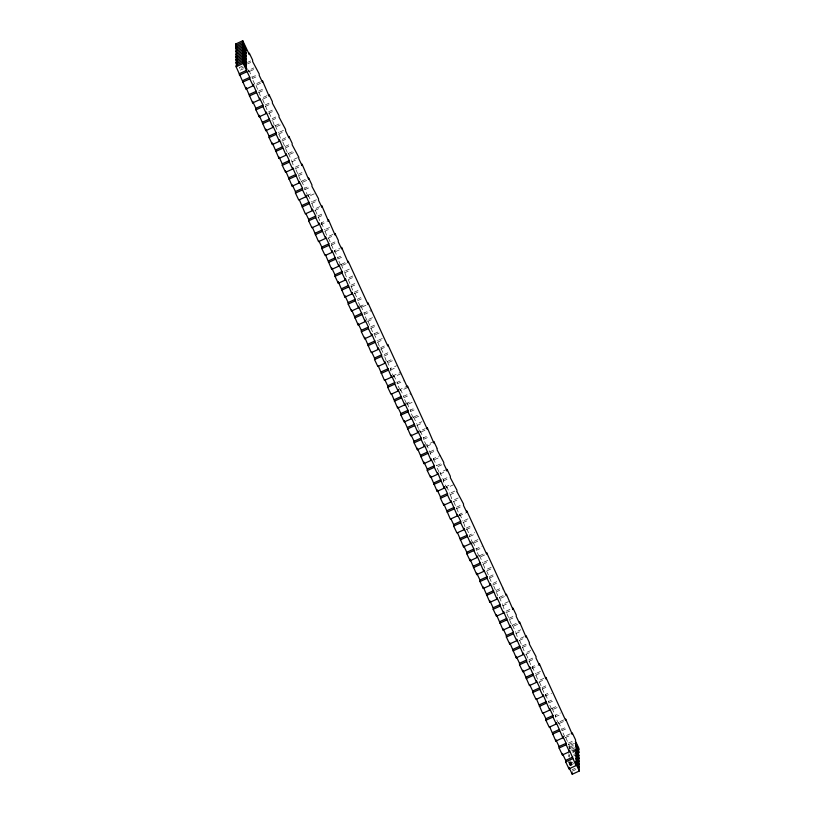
<?xml version="1.0" encoding="UTF-8"?>
<svg xmlns="http://www.w3.org/2000/svg" width="815" height="815" viewBox="0 0 815 815"><rect width="100%" height="100%" fill="white"/><g stroke="black" fill="none" stroke-linecap="round" stroke-linejoin="round"><path stroke-width="0.61" stroke-dasharray="4.08 3.06" d="M247.566 62.358L250.592 60.972M242.33 66.209L239.294 67.594L239.325 69.112L243.369 67.258M247.587 63.876L250.623 62.48M240.364 70.161L243.4 68.776M247.454 68.766L248.86 71.73L248.84 70.222L253.893 67.91M249.879 71.272L253.913 69.418M260.505 83.293L255.452 85.606L252.161 78.668L252.13 77.16L258.192 74.379M252.161 78.668L258.223 75.897M260.484 81.775L255.431 84.088L260.637 96.506M258.722 91.025L263.775 88.713M258.752 92.543L263.805 90.231M267.065 95.65L262.012 97.963L267.697 111.37M263.062 99.023L268.104 96.71M265.313 104.901L271.375 102.13M265.344 106.419L271.405 103.637M268.604 111.838L272.648 109.984M268.634 113.356L273.687 111.044M274.288 125.245L271.904 118.776L276.957 116.463M271.935 120.294L276.988 117.981M280.279 124.909L275.226 127.232L275.195 125.714L280.248 123.401M280.411 138.122L278.496 132.651L284.557 129.87M278.526 134.159L284.588 131.388M285.831 137.735L281.786 139.589L287.94 153.984M281.817 141.097L287.878 138.326M285.087 146.517L290.14 144.204M285.118 148.035L290.171 145.722M293.461 152.66L288.408 154.972L288.378 153.454L293.431 151.142M293.115 164.885L291.678 160.392L297.74 157.621M291.709 161.91L297.77 159.139M299.013 165.476L294.969 167.33L301.122 181.725M294.999 168.848L300.052 166.535M298.27 174.267L303.323 171.955M298.29 175.785L303.343 173.473M306.644 180.41L301.591 182.723L301.56 181.205L306.613 178.893M314.244 193.817L308.182 196.588L304.881 189.661L304.861 188.143L309.914 185.83M304.881 189.661L310.953 186.88M308.182 196.588L308.152 195.08L313.204 192.768M313.357 207.489L311.442 202.018L316.495 199.706M311.473 203.526L316.526 201.213M319.796 206.633L314.743 208.946L321.365 224.339L327.426 221.568M314.773 210.464L319.826 208.151M318.033 215.883L323.086 213.571M318.064 217.401L324.126 214.63M321.365 224.339L321.334 222.821L326.387 220.508M326.54 235.24L324.625 229.759L329.678 227.446M324.655 231.277L329.708 228.964M332.978 234.384L327.925 236.696L334.547 252.09L334.517 250.572L339.57 248.259M327.956 238.214L333.009 235.902M331.216 243.634L336.269 241.322M331.247 245.152L337.308 242.371M335.556 251.621L340.609 249.309M340.66 264.967L337.838 259.017L337.807 257.509L342.86 255.197M337.838 259.017L342.891 256.705M346.181 263.642L341.139 265.955L341.108 264.447L346.161 262.135M346.314 276.856L344.399 271.375L349.452 269.062M344.429 272.893L350.491 270.122M352.752 276L347.699 278.312L353.842 292.717M348.738 279.372L353.791 277.059M350.99 285.25L357.052 282.479M351.021 286.768L356.074 284.455M354.291 292.188L359.344 289.875M354.311 293.706L359.364 291.393M365.955 305.268L360.902 307.581L357.612 300.643L357.581 299.125L362.634 296.813M357.612 300.643L362.665 298.331M360.902 307.581L360.872 306.063L365.925 303.751M367.025 320.458L364.203 314.519L364.173 313.001L371.243 309.761M364.203 314.519L371.273 311.279M372.516 317.626L367.463 319.938L373.148 333.345M367.494 321.446L373.555 318.675M370.764 326.876L375.817 324.564M370.794 328.384L375.847 326.071M379.138 333.009L374.085 335.322L374.054 333.804L379.107 331.491M379.27 346.222L377.355 340.741L383.417 337.97M377.386 342.259L383.447 339.488M380.646 347.679L384.69 345.835M380.676 349.197L385.729 346.884M386.33 361.086L383.947 354.617L389 352.304M383.977 356.135L389.03 353.822M392.321 360.76L387.268 363.072L387.237 361.554L392.29 359.242M400.929 373.708L393.859 376.948L390.568 370.01L390.538 368.492L396.599 365.721M390.568 370.01L396.63 367.229M393.859 376.948L393.828 375.43L399.89 372.649M399.982 389.825L397.149 383.875L397.129 382.367L402.182 380.055M397.149 383.875L404.23 380.646M407.52 387.583L400.45 390.813L400.42 389.305L407.49 386.065M412.095 402.376L407.042 404.688L403.741 397.751L403.72 396.233L410.791 393.003M403.741 397.751L410.821 394.511M407.042 404.688L407.011 403.17L412.064 400.858M413.164 417.575L410.332 411.626L410.302 410.108L415.355 407.795M410.332 411.626L415.385 409.313M418.686 416.251L413.633 418.564L413.602 417.046L418.655 414.733M418.339 428.476L416.893 423.983L421.946 421.671M416.923 425.501L422.985 422.72M418.808 429.464L420.224 432.439L420.194 430.921L425.247 428.609M421.233 431.97L426.286 429.658M426.337 445.316L423.515 439.377L423.484 437.859L428.537 435.546M423.515 439.377L428.568 437.064M433.855 441.557L426.785 444.796L431.991 457.205M426.815 446.304L431.869 443.992M430.076 451.734L437.156 448.495M430.106 453.242L436.168 450.471M433.407 460.18L433.376 458.672L440.446 455.432M434.415 459.721L439.468 457.409M441.75 464.805L436.697 467.117L436.667 465.599L441.72 463.287M447.038 469.297L439.968 472.537L443.258 479.475L443.289 480.993L446.579 487.93L453.66 484.691M439.998 474.055L447.068 470.815M443.258 479.475L449.32 476.704M443.289 480.993L449.35 478.222M446.579 487.93L446.559 486.412L451.612 484.1M451.765 498.831L449.849 493.35L454.902 491.038M449.88 494.868L456.95 491.628M458.203 497.975L453.15 500.288L459.762 515.671L465.823 512.9M453.171 501.806L458.224 499.493M456.441 507.225L461.494 504.913M456.471 508.733L461.524 506.421M459.762 515.671L459.731 514.163L464.784 511.851M464.947 526.572L463.032 521.101L469.094 518.32M463.063 522.609L469.124 519.838M466.323 528.028L471.376 525.716M466.353 529.546L471.406 527.234M477.967 539.591L472.914 541.904L472.945 543.422L469.654 536.484L469.623 534.966L474.676 532.653M469.654 536.484L474.707 534.171M473.953 542.963L477.998 541.109M479.067 556.299L476.245 550.359L476.215 548.841L482.276 546.07M476.245 550.359L482.307 547.578M484.589 554.984L479.536 557.297L479.505 555.779L483.55 553.925M484.711 568.198L482.806 562.717L487.859 560.404M482.837 564.235L487.89 561.922M491.15 567.342L486.097 569.654L491.781 583.061M487.136 570.704L493.197 567.933M489.397 576.592L495.459 573.811M489.428 578.1L495.489 575.329M496.732 581.676L492.688 583.53L497.894 595.938M492.718 585.038L497.771 582.725M495.989 590.457L503.059 587.228M496.009 591.975L503.089 588.736M504.363 596.6L499.31 598.913L499.279 597.395L504.332 595.082M504.016 608.825L502.58 604.333L509.65 601.093M502.6 605.851L508.672 603.08M509.915 609.416L505.871 611.27L512.024 625.665M505.901 612.788L511.963 610.007M509.161 618.208L514.214 615.895M509.192 619.726L514.245 617.413M517.545 624.351L512.492 626.664L512.462 625.146L517.515 622.833M517.199 636.566L515.752 632.083L520.805 629.771M515.783 633.601L521.845 630.82M524.106 636.709L519.053 639.021L525.196 653.416M519.084 640.529L525.145 637.758M522.344 645.959L529.424 642.719M522.374 647.467L527.427 645.154M530.697 650.574L525.644 652.886L532.266 668.28L538.328 665.509M525.675 654.404L530.728 652.092M528.935 659.824L533.988 657.511M528.966 661.342L535.027 658.571M532.266 668.28L532.236 666.762L537.289 664.449M537.442 679.18L535.526 673.699L540.579 671.387M535.557 675.217L540.61 672.905M543.88 678.325L538.827 680.637L545.439 696.03L551.511 693.249M538.858 682.155L543.911 679.842M542.118 687.575L547.171 685.262M542.148 689.093L548.21 686.312M545.439 696.03L545.418 694.512L550.471 692.2M551.561 708.907L548.74 702.958L548.709 701.45L553.762 699.138M548.74 702.958L553.793 700.645M557.083 707.583L552.03 709.896L552.01 708.388L557.063 706.075M563.644 719.94L558.591 722.253L558.621 723.771L555.331 716.833L555.3 715.315L560.353 713.003M555.331 716.833L561.392 714.062M559.64 723.312L564.683 721M564.744 736.658L561.922 730.709L561.892 729.191L566.945 726.878M561.922 730.709L566.975 728.396M570.235 733.816L565.182 736.128L571.335 750.523M565.213 737.646L570.266 735.334M568.483 743.066L573.536 740.754M568.513 744.584L575.584 741.344M574.606 743.321L568.544 746.102L569.95 749.067M569.583 747.151L575.645 744.37M569.614 748.669L574.657 746.357M571.661 749.26L574.687 747.864M571.692 750.768L574.718 749.382M572.813 751.053L574.84 750.126M572.731 751.827L574.748 750.9M572.843 752.571L574.87 751.644M573.801 754.395L575.818 753.468M573.821 755.913L575.848 754.985M570.276 765.743L568.86 762.769L571.896 761.383M572.935 762.433L568.89 764.287L569.828 766.263M569.93 765.336L574.982 763.023M572.15 769.706L575.186 768.321M572.181 771.214L576.225 769.37M248.84 70.222L252.13 77.16M269.082 112.827L271.904 118.776M275.195 125.714L278.496 132.651M288.378 153.454L291.678 160.392M301.56 181.205L304.861 188.143M308.152 195.08L311.442 202.018M321.334 222.821L324.625 229.759M334.517 250.572L337.807 257.509M341.108 264.447L344.399 271.375M354.759 293.176L357.581 299.125M360.872 306.063L364.173 313.001M374.054 333.804L377.355 340.741M381.114 348.677L383.947 354.617M387.237 361.554L390.538 368.492M393.828 375.43L397.129 382.367M400.42 389.305L403.72 396.233M407.011 403.17L410.302 410.108M413.602 417.046L416.893 423.983M420.194 430.921L423.484 437.859M433.376 458.672L436.667 465.599M446.559 486.412L449.849 493.35M459.731 514.163L463.032 521.101M466.801 529.027L469.623 534.966M472.914 541.904L476.215 548.841M479.505 555.779L482.806 562.717M499.279 597.395L502.58 604.333M512.462 625.146L515.752 632.083M532.236 666.762L535.526 673.699M545.418 694.512L548.709 701.45M552.01 708.388L555.3 715.315M558.591 722.253L561.892 729.191M437.166 468.105L439.519 473.067M568.687 753.671L569.624 755.658M569.654 757.176L568.717 755.189L568.748 756.707M570.622 760.67L572.069 765.153L570.653 762.188M569.746 761.719L571.631 765.682M569.298 762.239L571.183 766.202M568.829 761.251L568.86 762.769"/><path stroke-width="1.22" d="M236.656 47.484L235.688 43.99L242.758 40.75L249.349 54.625L249.319 53.107L252.609 60.045L252.64 61.563L259.201 73.921L259.231 75.428L262.532 82.366L262.501 80.858L269.123 96.241L269.093 94.723L272.383 101.661L272.414 103.179L278.974 115.536L279.005 117.054L285.566 129.412L285.596 130.93L288.887 137.857L288.867 136.35L292.157 143.287L292.188 144.795L298.748 157.152L298.779 158.67L302.07 165.608L302.039 164.09L308.661 179.483L308.63 177.965L311.931 184.903L311.962 186.421L318.522 198.779L318.553 200.286L321.844 207.224L321.813 205.716L328.435 221.099L328.404 219.581L335.026 234.975L334.996 233.457L338.296 240.394L338.317 241.912L341.617 248.85L341.587 247.332L348.209 262.725L348.178 261.207L367.983 304.341L367.952 302.823L387.746 345.957L387.726 344.439L407.52 387.583L407.49 386.065L427.294 429.199L427.264 427.681L433.886 443.075L433.855 441.557L437.156 448.495L437.176 450.012L443.747 462.37L443.768 463.878L447.068 470.815L447.038 469.297L450.328 476.235L450.359 477.753L456.92 490.11L456.95 491.628L463.511 503.986L463.541 505.504L466.842 512.441L466.812 510.923L486.606 554.057L486.586 552.539L506.38 595.673L506.349 594.166L512.971 609.549L512.941 608.031L516.241 614.968L516.272 616.486L519.562 623.424L519.532 621.906L526.154 637.299L526.123 635.782L529.424 642.719L529.455 644.237L536.015 656.595L536.036 658.102L539.336 665.04L539.306 663.522L545.928 678.915L545.897 677.397L565.702 720.531L565.671 719.024L572.293 734.407L572.262 732.889L575.553 739.826L575.584 741.344L578.884 748.282L578.905 749.8L575.614 742.862L575.645 744.37L578.935 751.308L578.966 752.826L575.675 745.888L579.027 755.862L575.726 748.924L575.757 750.442L579.058 757.369L579.088 758.887L575.787 751.95L575.818 753.468L579.108 760.405L579.139 761.923L575.848 754.985L575.879 756.503L579.17 763.431L579.2 764.949L575.91 758.011L575.93 759.529L579.231 766.467L579.261 767.985L575.961 761.047L575.991 762.565L579.292 769.492L579.312 771.01L572.242 774.25L568.952 767.312L568.972 768.83L576.052 765.591L576.022 764.073L579.312 771.01M235.708 45.508L242.788 42.268L242.758 40.75M236.717 50.52L235.739 47.015L242.819 43.786L246.11 50.713L246.079 49.206L242.788 42.268M235.769 48.533L242.85 45.294L242.819 43.786M242.85 45.294L246.14 52.231L246.171 53.749L242.87 46.812L235.8 50.051L236.768 53.546M235.83 51.569L242.901 48.33L242.87 46.812M242.901 48.33L246.201 55.267L246.232 56.775L242.931 49.847L235.861 53.077L236.829 56.581M235.892 54.595L242.962 51.355L242.931 49.847M236.89 59.607L235.912 56.113L242.992 52.873L246.283 59.811L246.252 58.293L242.962 51.355M235.942 57.631L243.023 54.391L242.992 52.873M236.941 62.643L235.973 59.138L243.053 55.909L246.344 62.837L246.313 61.329L243.023 54.391M236.004 60.656L243.074 57.417L243.053 55.909M237.002 65.669L236.034 62.174L243.104 58.935L246.405 65.872L246.375 64.354L243.074 57.417M236.065 63.692L243.135 60.453L243.104 58.935M243.135 60.453L246.436 67.39L246.456 68.898L243.165 61.971L236.095 65.2L236.116 66.718L246.038 89.049L253.108 85.809L253.078 84.291L259.7 99.685L252.63 102.914L246.008 87.531L246.038 89.049M236.116 66.718L243.196 63.478L243.165 61.971M242.707 80.593L249.787 77.354L243.196 63.478M242.738 82.111L249.818 78.872L249.787 77.354M249.298 94.469L256.379 91.229M249.329 95.976L256.409 92.747M259.221 116.79L259.19 115.272L265.812 130.665L272.882 127.425L266.261 112.042L266.291 113.55L259.221 116.79L255.92 109.852L255.89 108.334L262.97 105.104L259.669 98.167L259.7 99.685M255.92 109.852L262.99 106.612L262.97 105.104M262.481 122.209L269.561 118.97M262.512 123.727L269.582 120.488M272.393 144.54L272.373 143.022L278.985 158.405L286.065 155.176L279.443 139.783L279.474 141.301L272.393 144.54L269.103 137.603L269.072 136.085L276.142 132.845L272.852 125.907L272.882 127.425M269.103 137.603L276.173 134.363L276.142 132.845M275.664 149.96L282.734 146.72M275.694 151.478L282.764 148.238M286.024 171.761L292.167 186.156L299.248 182.917L292.626 167.533L292.656 169.041L285.576 172.281L282.285 165.343L282.255 163.835L289.325 160.596L286.034 153.658L286.065 155.176M282.285 165.343L289.356 162.114L289.325 160.596M288.846 177.701L295.916 174.471M288.877 179.219L295.947 175.979M299.207 199.502L305.35 213.907L312.42 210.667L305.808 195.274L305.839 196.792L298.759 200.032L295.468 193.094L295.438 191.576L302.508 188.336L299.217 181.399L299.248 182.917M295.468 193.094L302.538 189.854L302.508 188.336M302.029 205.451L309.099 202.212M302.059 206.969L309.13 203.73M312.379 227.253L318.533 241.648L325.603 238.408L318.991 223.025L319.011 224.543L311.941 227.772L308.651 220.834L308.62 219.327L315.69 216.087L312.4 209.149L312.42 210.667M308.651 220.834L315.721 217.605L315.69 216.087M315.211 233.202L322.282 229.962M315.242 234.71L322.312 231.47M325.562 254.993L331.715 269.398L338.785 266.159L332.163 250.765L332.194 252.283L325.124 255.523L321.823 248.585L321.803 247.067L328.873 243.828L325.572 236.9L325.603 238.408M321.823 248.585L328.903 245.346L328.873 243.828M328.394 260.943L335.464 257.703M328.414 262.461L335.495 259.221M338.306 283.274L338.276 281.756L344.898 297.139L351.968 293.899L345.346 278.516L345.377 280.034L338.306 283.274L335.006 276.336L334.975 274.818L342.055 271.578L338.755 264.641L338.785 266.159M335.006 276.336L342.086 273.096L342.055 271.578M341.566 288.693L348.647 285.454M341.597 290.201L348.677 286.972M351.927 310.495L358.08 324.89L365.151 321.65L358.529 306.267L358.559 307.775L351.489 311.014L348.188 304.077L348.158 302.559L355.238 299.329L351.937 292.391L351.968 293.899M348.188 304.077L355.269 300.837L355.238 299.329M354.749 316.434L361.829 313.194M354.78 317.952L361.85 314.712M365.11 338.235L371.253 352.63L378.333 349.401L371.711 334.007L371.742 335.525L364.672 338.765L361.371 331.827L361.34 330.309L368.421 327.07L365.12 320.132L365.151 321.65M361.371 331.827L368.441 328.588L368.421 327.07M367.932 344.185L375.002 340.945M367.962 345.703L375.032 342.463M378.292 365.986L384.436 380.381L391.516 377.141L384.894 361.758L384.924 363.266L377.844 366.505L374.554 359.568L374.523 358.06L381.593 354.82L378.303 347.883L378.333 349.401M374.554 359.568L381.624 356.328L381.593 354.82M381.114 371.925L388.185 368.696M381.145 373.443L388.215 370.204M391.475 393.727L397.618 408.132L404.698 404.892L398.077 389.499L398.107 391.017L391.027 394.256L387.736 387.319L387.706 385.801L394.776 382.561L391.485 375.623L391.516 377.141M387.736 387.319L394.806 384.079L394.776 382.561M394.297 399.676L401.367 396.436M394.328 401.194L401.398 397.954M404.179 420.489L410.801 435.872L417.871 432.633L411.259 417.249L411.28 418.767L404.209 421.997L400.919 415.059L400.888 413.551L407.958 410.312L404.668 403.374L404.698 404.892M400.919 415.059L407.989 411.83L407.958 410.312M407.48 427.417L414.55 424.187M407.51 428.935L414.58 425.695M417.392 449.748L417.362 448.23L423.983 463.623L431.054 460.383L424.432 444.99L424.462 446.508L417.392 449.748L414.102 442.81L414.071 441.292L421.141 438.052L417.851 431.125L417.871 432.633M414.102 442.81L421.172 439.57L421.141 438.052M420.662 455.167L427.732 451.928M420.683 456.685L427.763 453.446M430.575 477.488L430.544 475.98L437.166 491.363L444.236 488.124L437.614 472.741L437.645 474.259L430.575 477.488L427.274 470.561L427.254 469.043L434.324 465.803L431.023 458.865L431.054 460.383M427.274 470.561L434.354 467.321L434.324 465.803M433.835 482.918L440.915 479.678M433.865 484.426L440.946 481.196M443.757 505.239L443.727 503.721L450.349 519.114L457.419 515.875L450.797 500.481L450.827 501.999L443.757 505.239L440.457 498.301L440.426 496.783L447.506 493.554L444.206 486.616L444.236 488.124M440.457 498.301L447.537 495.062L447.506 493.554M447.017 510.659L454.098 507.419M447.048 512.177L454.128 508.937M457.378 532.46L463.531 546.855L470.601 543.625L463.98 528.232L464.01 529.75L456.94 532.99L453.639 526.052L453.609 524.534L460.689 521.294L457.388 514.357L457.419 515.875M453.639 526.052L460.709 522.812L460.689 521.294M460.2 538.409L467.28 535.17M460.231 539.917L467.301 536.688M470.112 560.73L470.092 559.212L476.704 574.606L483.784 571.366L477.162 555.983L477.193 557.491L470.112 560.73L466.822 553.793L466.791 552.275L473.861 549.045L470.571 542.107L470.601 543.625M466.822 553.793L473.892 550.553L473.861 549.045M473.383 566.15L480.453 562.91M473.413 567.668L480.483 564.428M483.295 588.481L483.264 586.963L489.886 602.346L496.967 599.117L490.345 583.723L490.375 585.241L483.295 588.481L480.004 581.543L479.974 580.025L487.044 576.786L483.753 569.848L483.784 571.366M480.004 581.543L487.075 578.304L487.044 576.786M486.565 593.901L493.635 590.661M486.596 595.419L493.666 592.179M496.478 616.221L496.447 614.714L503.069 630.097L510.139 626.857L503.527 611.474L503.558 612.982L496.478 616.221L493.187 609.284L493.156 607.776L500.227 604.536L496.936 597.599L496.967 599.117M493.187 609.284L500.257 606.054L500.227 604.536M499.748 621.641L506.818 618.412M499.778 623.159L506.849 619.92M510.098 643.442L516.252 657.848L523.322 654.608L516.71 639.215L516.73 640.733L509.66 643.972L506.37 637.035L506.339 635.517L513.409 632.277L510.119 625.339L510.139 626.857M506.37 637.035L513.44 633.795L513.409 632.277M512.93 649.392L520.001 646.152M512.961 650.91L520.031 647.67M523.281 671.193L529.434 685.588L536.504 682.349L529.882 666.965L529.913 668.483L522.843 671.713L519.542 664.785L519.522 663.267L526.592 660.028L523.291 653.09L523.322 654.608M519.542 664.785L526.622 661.546L526.592 660.028M526.113 677.143L533.183 673.903M526.133 678.65L533.214 675.411M536.464 698.934L542.617 713.339L549.687 710.099L543.065 694.706L543.096 696.224L536.025 699.464L532.725 692.526L532.694 691.008L539.775 687.768L536.474 680.841L536.504 682.349M532.725 692.526L539.805 689.286L539.775 687.768M539.286 704.883L546.366 701.644M539.316 706.401L546.396 703.162M549.646 726.685L555.799 741.08L562.87 737.84L556.248 722.457L556.278 723.975L549.208 727.214L545.907 720.277L545.877 718.759L552.957 715.519L549.656 708.581L549.687 710.099M545.907 720.277L552.988 717.037L552.957 715.519M552.468 732.634L559.548 729.394M552.499 734.142L559.569 730.912M576.052 765.591L569.43 750.207L569.461 751.715L562.391 754.955L559.09 748.017L559.059 746.499L566.14 743.27L562.839 736.332L562.87 737.84M559.09 748.017L566.16 744.778L566.14 743.27M568.972 768.83L565.681 761.893L565.651 760.375L572.721 757.135M565.681 761.893L572.751 758.653M235.688 43.99L236.696 46.119M235.739 47.015L236.686 49.002M249.818 78.872L253.108 85.809M262.99 106.612L266.291 113.55M276.173 134.363L279.474 141.301M289.356 162.114L292.656 169.041M302.538 189.854L305.839 196.792M315.721 217.605L319.011 224.543M328.903 245.346L332.194 252.283M342.086 273.096L345.377 280.034M355.269 300.837L358.559 307.775M368.441 328.588L371.742 335.525M381.624 356.328L384.924 363.266M394.806 384.079L398.107 391.017M407.989 411.83L411.28 418.767M421.172 439.57L424.462 446.508M434.354 467.321L437.645 474.259M447.537 495.062L450.827 501.999M460.709 522.812L464.01 529.75M473.892 550.553L477.193 557.491M487.075 578.304L490.375 585.241M500.257 606.054L503.558 612.982M513.44 633.795L516.73 640.733M526.622 661.546L529.913 668.483M539.805 689.286L543.096 696.224M552.988 717.037L556.278 723.975M566.16 744.778L569.461 751.715M235.912 56.113L236.859 58.089M235.973 59.138L236.921 61.125M236.034 62.174L236.971 64.151M255.89 108.334L252.599 101.406L252.63 102.914M269.072 136.085L265.782 129.147L265.812 130.665M279.433 157.886L282.255 163.835M292.616 185.637L295.438 191.576M305.788 213.377L308.62 219.327M318.971 241.128L321.803 247.067M334.975 274.818L331.685 267.88L331.715 269.398M348.158 302.559L344.867 295.631L344.898 297.139M358.519 324.36L361.34 330.309M371.701 352.111L374.523 358.06M384.884 379.851L387.706 385.801M397.588 406.614L400.888 413.551M410.77 434.354L414.071 441.292M427.254 469.043L423.953 462.105L423.983 463.623M440.426 496.783L437.135 489.846L437.166 491.363M450.787 518.585L453.609 524.534M466.791 552.275L463.501 545.347L463.531 546.855M479.974 580.025L476.683 573.088L476.704 574.606M493.156 607.776L489.856 600.838L489.886 602.346M503.507 629.577L506.339 635.517M516.69 657.318L519.522 663.267M529.872 685.069L532.694 691.008M543.055 712.809L545.877 718.759M559.059 746.499L555.769 739.572L555.799 741.08M565.651 760.375L562.36 753.437L562.391 754.955M572.212 772.732L572.242 774.25M522.812 670.205L522.843 671.713M516.221 656.33L516.252 657.848M509.63 642.454L509.66 643.972M503.038 628.579L503.069 630.097M364.641 337.247L364.672 338.765M358.05 323.372L358.08 324.89M351.459 309.496L351.489 311.014M292.137 184.638L292.167 186.156M285.545 170.763L285.576 172.281M278.964 156.898L278.985 158.405M246.487 70.416L239.416 73.656L239.447 75.174L246.517 71.934L246.487 70.416"/></g></svg>
